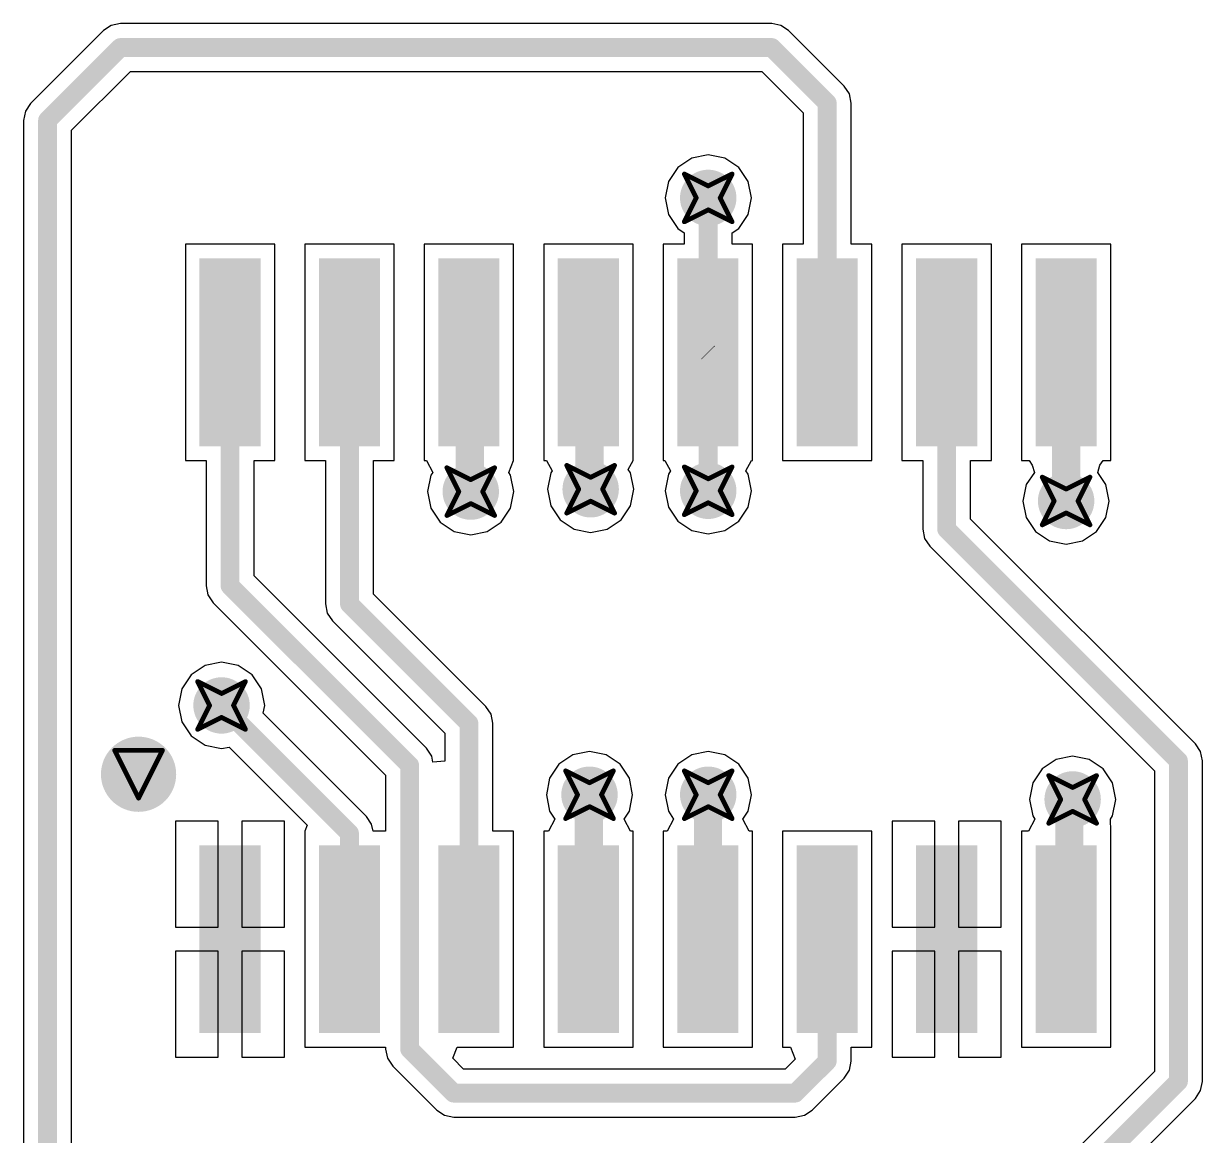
# Model space of a CAD drawing. Header units: millimetres. Extents: x 0 to 15120, y 0 to 9661.
# Drawn here: x 150.92 to 175.99, y 276.13 to 299.79 of the extents above; entities that cross this region are included whole.
import ezdxf

# ---------------------------------------------------------------- set-up
doc = ezdxf.new("R2010")
doc.units = ezdxf.units.MM
doc.layers.add('DrillDrawing', color=1, linetype='Continuous')
doc.layers.add('TopLayer', color=1, linetype='Continuous')

msp = doc.modelspace()

# ---------------------------------------------------------------- linework, layer by layer
at = {"layer": 'DrillDrawing', "const_width": 0.1016}
for points in [[(164.9758871169925, 296.5874913507794), (165.4838871169941, 296.3334913507786)], [(164.9758871169925, 296.5874913507794), (165.2298871169933, 296.0794913507777)], [(165.4838871169941, 296.3334913507786), (165.9918871169921, 296.5874913507794)], [(165.7378871169949, 296.0794913507777), (165.9918871169921, 296.5874913507794)], [(164.9758871169925, 295.5714913507761), (165.2298871169933, 296.0794913507777)], [(165.7378871169949, 296.0794913507777), (165.9918871169921, 295.5714913507761)], [(164.9758871169925, 295.5714913507761), (165.4838871169941, 295.8254913507769)], [(165.4838871169941, 295.8254913507769), (165.9918871169921, 295.5714913507761)], [(159.9258895969924, 290.3374911507779), (160.433889596994, 290.083491150777)], [(159.9258895969924, 290.3374911507779), (160.1798895969932, 289.8294911507762)], [(160.433889596994, 290.083491150777), (160.941889596992, 290.3374911507779)], [(160.6878895969949, 289.8294911507762), (160.941889596992, 290.3374911507779)], [(162.4758870369933, 290.3874935907768), (162.9838870369949, 290.1334935907796)], [(162.4758870369933, 290.3874935907768), (162.7298870369941, 289.8794935907788)], [(162.9838870369949, 290.1334935907796), (163.4918870369929, 290.3874935907768)], [(163.2378870369921, 289.8794935907788), (163.4918870369929, 290.3874935907768)], [(164.9758871169925, 290.3551238307771), (165.4838871169941, 290.1011238307763)], [(164.9758871169925, 290.3551238307771), (165.2298871169933, 289.8471238307791)], [(165.4838871169941, 290.1011238307763), (165.9918871169921, 290.3551238307771)], [(165.7378871169949, 289.8471238307791), (165.9918871169921, 290.3551238307771)], [(172.586712636994, 290.1374915507765), (173.094712636992, 289.8834915507794)], [(172.586712636994, 290.1374915507765), (172.8407126369948, 289.6294915507785)], [(173.094712636992, 289.8834915507794), (173.6027126369936, 290.1374915507765)], [(173.3487126369928, 289.6294915507785), (173.6027126369936, 290.1374915507765)], [(159.9258895969924, 289.3214911507782), (160.1798895969932, 289.8294911507762)], [(160.6878895969949, 289.8294911507762), (160.941889596992, 289.3214911507782)], [(162.4758870369933, 289.3714935907772), (162.7298870369941, 289.8794935907788)], [(163.2378870369921, 289.8794935907788), (163.4918870369929, 289.3714935907772)], [(164.9758871169925, 289.3391238307775), (165.2298871169933, 289.8471238307791)], [(165.7378871169949, 289.8471238307791), (165.9918871169921, 289.3391238307775)], [(159.9258895969924, 289.3214911507782), (160.433889596994, 289.575491150779)], [(160.433889596994, 289.575491150779), (160.941889596992, 289.3214911507782)], [(162.4758870369933, 289.3714935907772), (162.9838870369949, 289.625493590778)], [(162.9838870369949, 289.625493590778), (163.4918870369929, 289.3714935907772)], [(164.9758871169925, 289.3391238307775), (165.4838871169941, 289.5931238307783)], [(165.4838871169941, 289.5931238307783), (165.9918871169921, 289.3391238307775)], [(172.586712636994, 289.1214915507769), (172.8407126369948, 289.6294915507785)], [(173.3487126369928, 289.6294915507785), (173.6027126369936, 289.1214915507769)], [(172.586712636994, 289.1214915507769), (173.094712636992, 289.3754915507777)], [(173.094712636992, 289.3754915507777), (173.6027126369936, 289.1214915507769)], [(154.6258900369921, 285.7874926307775), (155.1338900369938, 285.5334926307767)], [(154.6258900369921, 285.7874926307775), (154.8798900369929, 285.2794926307795)], [(155.1338900369938, 285.5334926307767), (155.6418900369954, 285.7874926307775)], [(155.3878900369946, 285.2794926307795), (155.6418900369954, 285.7874926307775)], [(154.6258900369921, 284.7714926307779), (154.8798900369929, 285.2794926307795)], [(155.3878900369946, 285.2794926307795), (155.6418900369954, 284.7714926307779)], [(154.6258900369921, 284.7714926307779), (155.1338900369938, 285.0254926307787)], [(155.1338900369938, 285.0254926307787), (155.6418900369954, 284.7714926307779)], [(152.8614942769946, 284.3230962707783), (153.8774942769942, 284.3230962707783)], [(152.8614942769946, 284.3230962707783), (153.3694942769926, 283.3070962707786)], [(153.3694942769926, 283.3070962707786), (153.8774942769942, 284.3230962707783)], [(162.4512998369919, 283.8874913507786), (162.9592998369935, 283.6334913507778)], [(162.4512998369919, 283.8874913507786), (162.7052998369927, 283.379491350777)], [(162.9592998369935, 283.6334913507778), (163.4672998369952, 283.8874913507786)], [(163.2132998369943, 283.379491350777), (163.4672998369952, 283.8874913507786)], [(164.9758871169925, 283.8874913507786), (165.4838871169941, 283.6334913507778)], [(164.9758871169925, 283.8874913507786), (165.2298871169933, 283.379491350777)], [(165.4838871169941, 283.6334913507778), (165.9918871169921, 283.8874913507786)], [(165.7378871169949, 283.379491350777), (165.9918871169921, 283.8874913507786)], [(172.7258893969938, 283.787491550778), (173.2338893969918, 283.5334915507772)], [(172.7258893969938, 283.787491550778), (172.9798893969946, 283.2794915507764)], [(173.2338893969918, 283.5334915507772), (173.7418893969934, 283.787491550778)], [(173.4878893969926, 283.2794915507764), (173.7418893969934, 283.787491550778)], [(162.4512998369919, 282.871491350779), (162.7052998369927, 283.379491350777)], [(163.2132998369943, 283.379491350777), (163.4672998369952, 282.871491350779)], [(164.9758871169925, 282.871491350779), (165.2298871169933, 283.379491350777)], [(165.7378871169949, 283.379491350777), (165.9918871169921, 282.871491350779)], [(172.7258893969938, 282.7714915507784), (172.9798893969946, 283.2794915507764)], [(173.4878893969926, 283.2794915507764), (173.7418893969934, 282.7714915507784)], [(162.4512998369919, 282.871491350779), (162.9592998369935, 283.1254913507762)], [(162.9592998369935, 283.1254913507762), (163.4672998369952, 282.871491350779)], [(164.9758871169925, 282.871491350779), (165.4838871169941, 283.1254913507762)], [(165.4838871169941, 283.1254913507762), (165.9918871169921, 282.871491350779)], [(172.7258893969938, 282.7714915507784), (173.2338893969918, 283.0254915507792)], [(173.2338893969918, 283.0254915507792), (173.7418893969934, 282.7714915507784)]]:
    msp.add_lwpolyline(points, dxfattribs=at)
at = {"layer": 'DrillDrawing', "const_width": 0.0508}
for points in [[(164.9504871169938, 296.5874913507794, 1), (165.0012871169947, 296.5874913507794, 1)], [(164.9504871169938, 296.5874913507794, 1), (165.0012871169947, 296.5874913507794, 1)], [(165.9664871169934, 296.5874913507794, 1), (166.0172871169943, 296.5874913507794, 1)], [(165.9664871169934, 296.5874913507794, 1), (166.0172871169943, 296.5874913507794, 1)], [(165.4584871169918, 296.3334913507786, 1), (165.5092871169927, 296.3334913507786, 1)], [(165.4584871169918, 296.3334913507786, 1), (165.5092871169927, 296.3334913507786, 1)], [(165.2044871169946, 296.0794913507777, 1), (165.2552871169919, 296.0794913507777, 1)], [(165.2044871169946, 296.0794913507777, 1), (165.2552871169919, 296.0794913507777, 1)], [(165.7124871169926, 296.0794913507777, 1), (165.7632871169935, 296.0794913507777, 1)], [(165.7124871169926, 296.0794913507777, 1), (165.7632871169935, 296.0794913507777, 1)], [(165.4584871169918, 295.8254913507769, 1), (165.5092871169927, 295.8254913507769, 1)], [(165.4584871169918, 295.8254913507769, 1), (165.5092871169927, 295.8254913507769, 1)], [(164.9504871169938, 295.5714913507761, 1), (165.0012871169947, 295.5714913507761, 1)], [(164.9504871169938, 295.5714913507761, 1), (165.0012871169947, 295.5714913507761, 1)], [(165.9664871169934, 295.5714913507761, 1), (166.0172871169943, 295.5714913507761, 1)], [(165.9664871169934, 295.5714913507761, 1), (166.0172871169943, 295.5714913507761, 1)], [(159.9004895969938, 290.3374911507779, 1), (159.9512895969947, 290.3374911507779, 1)], [(159.9004895969938, 290.3374911507779, 1), (159.9512895969947, 290.3374911507779, 1)], [(160.9164895969934, 290.3374911507779, 1), (160.9672895969943, 290.3374911507779, 1)], [(160.9164895969934, 290.3374911507779, 1), (160.9672895969943, 290.3374911507779, 1)], [(162.4504870369947, 290.3874935907768, 1), (162.5012870369919, 290.3874935907768, 1)], [(162.4504870369947, 290.3874935907768, 1), (162.5012870369919, 290.3874935907768, 1)], [(163.4664870369943, 290.3874935907768, 1), (163.5172870369952, 290.3874935907768, 1)], [(163.4664870369943, 290.3874935907768, 1), (163.5172870369952, 290.3874935907768, 1)], [(164.9504871169938, 290.3551238307771, 1), (165.0012871169947, 290.3551238307771, 1)], [(164.9504871169938, 290.3551238307771, 1), (165.0012871169947, 290.3551238307771, 1)], [(165.9664871169934, 290.3551238307771, 1), (166.0172871169943, 290.3551238307771, 1)], [(165.9664871169934, 290.3551238307771, 1), (166.0172871169943, 290.3551238307771, 1)], [(160.4084895969918, 290.083491150777, 1), (160.4592895969927, 290.083491150777, 1)], [(160.4084895969918, 290.083491150777, 1), (160.4592895969927, 290.083491150777, 1)], [(162.9584870369927, 290.1334935907796, 1), (163.0092870369936, 290.1334935907796, 1)], [(162.9584870369927, 290.1334935907796, 1), (163.0092870369936, 290.1334935907796, 1)], [(165.4584871169918, 290.1011238307763, 1), (165.5092871169927, 290.1011238307763, 1)], [(165.4584871169918, 290.1011238307763, 1), (165.5092871169927, 290.1011238307763, 1)], [(172.5613126369917, 290.1374915507765, 1), (172.6121126369926, 290.1374915507765, 1)], [(172.5613126369917, 290.1374915507765, 1), (172.6121126369926, 290.1374915507765, 1)], [(173.577312636995, 290.1374915507765, 1), (173.6281126369922, 290.1374915507765, 1)], [(173.577312636995, 290.1374915507765, 1), (173.6281126369922, 290.1374915507765, 1)], [(160.1544895969946, 289.8294911507762, 1), (160.2052895969919, 289.8294911507762, 1)], [(160.1544895969946, 289.8294911507762, 1), (160.2052895969919, 289.8294911507762, 1)], [(160.6624895969926, 289.8294911507762, 1), (160.7132895969935, 289.8294911507762, 1)], [(160.6624895969926, 289.8294911507762, 1), (160.7132895969935, 289.8294911507762, 1)], [(162.7044870369918, 289.8794935907788, 1), (162.7552870369927, 289.8794935907788, 1)], [(162.7044870369918, 289.8794935907788, 1), (162.7552870369927, 289.8794935907788, 1)], [(163.2124870369935, 289.8794935907788, 1), (163.2632870369944, 289.8794935907788, 1)], [(163.2124870369935, 289.8794935907788, 1), (163.2632870369944, 289.8794935907788, 1)], [(165.2044871169946, 289.8471238307791, 1), (165.2552871169919, 289.8471238307791, 1)], [(165.2044871169946, 289.8471238307791, 1), (165.2552871169919, 289.8471238307791, 1)], [(165.7124871169926, 289.8471238307791, 1), (165.7632871169935, 289.8471238307791, 1)], [(165.7124871169926, 289.8471238307791, 1), (165.7632871169935, 289.8471238307791, 1)], [(173.0693126369933, 289.8834915507794, 1), (173.1201126369942, 289.8834915507794, 1)], [(173.0693126369933, 289.8834915507794, 1), (173.1201126369942, 289.8834915507794, 1)], [(160.4084895969918, 289.575491150779, 1), (160.4592895969927, 289.575491150779, 1)], [(160.4084895969918, 289.575491150779, 1), (160.4592895969927, 289.575491150779, 1)], [(162.9584870369927, 289.625493590778, 1), (163.0092870369936, 289.625493590778, 1)], [(162.9584870369927, 289.625493590778, 1), (163.0092870369936, 289.625493590778, 1)], [(165.4584871169918, 289.5931238307783, 1), (165.5092871169927, 289.5931238307783, 1)], [(165.4584871169918, 289.5931238307783, 1), (165.5092871169927, 289.5931238307783, 1)], [(172.8153126369925, 289.6294915507785, 1), (172.8661126369934, 289.6294915507785, 1)], [(172.8153126369925, 289.6294915507785, 1), (172.8661126369934, 289.6294915507785, 1)], [(173.3233126369942, 289.6294915507785, 1), (173.3741126369951, 289.6294915507785, 1)], [(173.3233126369942, 289.6294915507785, 1), (173.3741126369951, 289.6294915507785, 1)], [(159.9004895969938, 289.3214911507782, 1), (159.9512895969947, 289.3214911507782, 1)], [(159.9004895969938, 289.3214911507782, 1), (159.9512895969947, 289.3214911507782, 1)], [(160.9164895969934, 289.3214911507782, 1), (160.9672895969943, 289.3214911507782, 1)], [(160.9164895969934, 289.3214911507782, 1), (160.9672895969943, 289.3214911507782, 1)], [(162.4504870369947, 289.3714935907772, 1), (162.5012870369919, 289.3714935907772, 1)], [(162.4504870369947, 289.3714935907772, 1), (162.5012870369919, 289.3714935907772, 1)], [(163.4664870369943, 289.3714935907772, 1), (163.5172870369952, 289.3714935907772, 1)], [(163.4664870369943, 289.3714935907772, 1), (163.5172870369952, 289.3714935907772, 1)], [(164.9504871169938, 289.3391238307775, 1), (165.0012871169947, 289.3391238307775, 1)], [(164.9504871169938, 289.3391238307775, 1), (165.0012871169947, 289.3391238307775, 1)], [(165.9664871169934, 289.3391238307775, 1), (166.0172871169943, 289.3391238307775, 1)], [(165.9664871169934, 289.3391238307775, 1), (166.0172871169943, 289.3391238307775, 1)], [(173.0693126369933, 289.3754915507777, 1), (173.1201126369942, 289.3754915507777, 1)], [(173.0693126369933, 289.3754915507777, 1), (173.1201126369942, 289.3754915507777, 1)], [(172.5613126369917, 289.1214915507769, 1), (172.6121126369926, 289.1214915507769, 1)], [(172.5613126369917, 289.1214915507769, 1), (172.6121126369926, 289.1214915507769, 1)], [(173.577312636995, 289.1214915507769, 1), (173.6281126369922, 289.1214915507769, 1)], [(173.577312636995, 289.1214915507769, 1), (173.6281126369922, 289.1214915507769, 1)], [(154.6004900369935, 285.7874926307775, 1), (154.6512900369944, 285.7874926307775, 1)], [(154.6004900369935, 285.7874926307775, 1), (154.6512900369944, 285.7874926307775, 1)], [(155.6164900369931, 285.7874926307775, 1), (155.667290036994, 285.7874926307775, 1)], [(155.6164900369931, 285.7874926307775, 1), (155.667290036994, 285.7874926307775, 1)], [(155.1084900369951, 285.5334926307767, 1), (155.1592900369924, 285.5334926307767, 1)], [(155.1084900369951, 285.5334926307767, 1), (155.1592900369924, 285.5334926307767, 1)], [(154.8544900369943, 285.2794926307795, 1), (154.9052900369952, 285.2794926307795, 1)], [(154.8544900369943, 285.2794926307795, 1), (154.9052900369952, 285.2794926307795, 1)], [(155.3624900369923, 285.2794926307795, 1), (155.4132900369932, 285.2794926307795, 1)], [(155.3624900369923, 285.2794926307795, 1), (155.4132900369932, 285.2794926307795, 1)], [(155.1084900369951, 285.0254926307787, 1), (155.1592900369924, 285.0254926307787, 1)], [(155.1084900369951, 285.0254926307787, 1), (155.1592900369924, 285.0254926307787, 1)], [(154.6004900369935, 284.7714926307779, 1), (154.6512900369944, 284.7714926307779, 1)], [(154.6004900369935, 284.7714926307779, 1), (154.6512900369944, 284.7714926307779, 1)], [(155.6164900369931, 284.7714926307779, 1), (155.667290036994, 284.7714926307779, 1)], [(155.6164900369931, 284.7714926307779, 1), (155.667290036994, 284.7714926307779, 1)], [(152.8360942769923, 284.3230962707783, 1), (152.8868942769932, 284.3230962707783, 1)], [(152.8360942769923, 284.3230962707783, 1), (152.8868942769932, 284.3230962707783, 1)], [(153.8520942769919, 284.3230962707783, 1), (153.9028942769928, 284.3230962707783, 1)], [(153.8520942769919, 284.3230962707783, 1), (153.9028942769928, 284.3230962707783, 1)], [(162.4258998369933, 283.8874913507786, 1), (162.4766998369942, 283.8874913507786, 1)], [(162.4258998369933, 283.8874913507786, 1), (162.4766998369942, 283.8874913507786, 1)], [(163.4418998369929, 283.8874913507786, 1), (163.4926998369938, 283.8874913507786, 1)], [(163.4418998369929, 283.8874913507786, 1), (163.4926998369938, 283.8874913507786, 1)], [(164.9504871169938, 283.8874913507786, 1), (165.0012871169947, 283.8874913507786, 1)], [(164.9504871169938, 283.8874913507786, 1), (165.0012871169947, 283.8874913507786, 1)], [(165.9664871169934, 283.8874913507786, 1), (166.0172871169943, 283.8874913507786, 1)], [(165.9664871169934, 283.8874913507786, 1), (166.0172871169943, 283.8874913507786, 1)], [(172.7004893969952, 283.787491550778, 1), (172.7512893969924, 283.787491550778, 1)], [(172.7004893969952, 283.787491550778, 1), (172.7512893969924, 283.787491550778, 1)], [(173.7164893969948, 283.787491550778, 1), (173.7672893969921, 283.787491550778, 1)], [(173.7164893969948, 283.787491550778, 1), (173.7672893969921, 283.787491550778, 1)], [(162.9338998369949, 283.6334913507778, 1), (162.9846998369921, 283.6334913507778, 1)], [(162.9338998369949, 283.6334913507778, 1), (162.9846998369921, 283.6334913507778, 1)], [(165.4584871169918, 283.6334913507778, 1), (165.5092871169927, 283.6334913507778, 1)], [(165.4584871169918, 283.6334913507778, 1), (165.5092871169927, 283.6334913507778, 1)], [(173.2084893969932, 283.5334915507772, 1), (173.2592893969941, 283.5334915507772, 1)], [(173.2084893969932, 283.5334915507772, 1), (173.2592893969941, 283.5334915507772, 1)], [(153.3440942769939, 283.3070962707786, 1), (153.3948942769948, 283.3070962707786, 1)], [(153.3440942769939, 283.3070962707786, 1), (153.3948942769948, 283.3070962707786, 1)], [(162.6798998369941, 283.379491350777, 1), (162.730699836995, 283.379491350777, 1)], [(162.6798998369941, 283.379491350777, 1), (162.730699836995, 283.379491350777, 1)], [(163.1878998369921, 283.379491350777, 1), (163.238699836993, 283.379491350777, 1)], [(163.1878998369921, 283.379491350777, 1), (163.238699836993, 283.379491350777, 1)], [(165.2044871169946, 283.379491350777, 1), (165.2552871169919, 283.379491350777, 1)], [(165.2044871169946, 283.379491350777, 1), (165.2552871169919, 283.379491350777, 1)], [(165.7124871169926, 283.379491350777, 1), (165.7632871169935, 283.379491350777, 1)], [(165.7124871169926, 283.379491350777, 1), (165.7632871169935, 283.379491350777, 1)], [(172.9544893969924, 283.2794915507764, 1), (173.0052893969932, 283.2794915507764, 1)], [(172.9544893969924, 283.2794915507764, 1), (173.0052893969932, 283.2794915507764, 1)], [(173.462489396994, 283.2794915507764, 1), (173.5132893969949, 283.2794915507764, 1)], [(173.462489396994, 283.2794915507764, 1), (173.5132893969949, 283.2794915507764, 1)], [(162.9338998369949, 283.1254913507762, 1), (162.9846998369921, 283.1254913507762, 1)], [(162.9338998369949, 283.1254913507762, 1), (162.9846998369921, 283.1254913507762, 1)], [(165.4584871169918, 283.1254913507762, 1), (165.5092871169927, 283.1254913507762, 1)], [(165.4584871169918, 283.1254913507762, 1), (165.5092871169927, 283.1254913507762, 1)], [(173.2084893969932, 283.0254915507792, 1), (173.2592893969941, 283.0254915507792, 1)], [(173.2084893969932, 283.0254915507792, 1), (173.2592893969941, 283.0254915507792, 1)], [(162.4258998369933, 282.871491350779, 1), (162.4766998369942, 282.871491350779, 1)], [(162.4258998369933, 282.871491350779, 1), (162.4766998369942, 282.871491350779, 1)], [(163.4418998369929, 282.871491350779, 1), (163.4926998369938, 282.871491350779, 1)], [(163.4418998369929, 282.871491350779, 1), (163.4926998369938, 282.871491350779, 1)], [(164.9504871169938, 282.871491350779, 1), (165.0012871169947, 282.871491350779, 1)], [(164.9504871169938, 282.871491350779, 1), (165.0012871169947, 282.871491350779, 1)], [(165.9664871169934, 282.871491350779, 1), (166.0172871169943, 282.871491350779, 1)], [(165.9664871169934, 282.871491350779, 1), (166.0172871169943, 282.871491350779, 1)], [(172.7004893969952, 282.7714915507784, 1), (172.7512893969924, 282.7714915507784, 1)], [(172.7004893969952, 282.7714915507784, 1), (172.7512893969924, 282.7714915507784, 1)], [(173.7164893969948, 282.7714915507784, 1), (173.7672893969921, 282.7714915507784, 1)], [(173.7164893969948, 282.7714915507784, 1), (173.7672893969921, 282.7714915507784, 1)]]:
    msp.add_lwpolyline(points, format="xyb", close=True, dxfattribs=at)
at = {"layer": 'TopLayer'}
for p, q in [((152.6234099169942, 299.6399719107792), (151.0734104769926, 298.0899673907768)), ((152.7888045569944, 299.7504822307781), (152.6234099169942, 299.6399719107792)), ((152.9838917969919, 299.7892883507773), (152.7888045569944, 299.7504822307781)), ((166.8338869569943, 299.7892883507773), (152.9838917969919, 299.7892883507773)), ((167.0289792769927, 299.7504822307781), (166.8338869569943, 299.7892883507773)), ((167.1943637569948, 299.6399719107792), (167.0289792769927, 299.7504822307781)), ((168.3751894369943, 298.4591462307797), (167.1943637569948, 299.6399719107792)), ((151.9436805169953, 297.5183302307776), (153.1950572369951, 298.7697018707765)), ((153.1950572369951, 298.7697018707765), (166.6227265969919, 298.7697018707765)), ((166.6227265969919, 298.7697018707765), (167.5049193969953, 297.8875090707768)), ((168.4856997569932, 298.2937617507775), (168.3751894369943, 298.4591462307797)), ((151.0734104769926, 298.0899673907768), (150.9629001569938, 297.9245829107783)), ((168.5245058769924, 298.0986694307792), (168.4856997569932, 298.2937617507775)), ((168.5245058769924, 295.0930975907793), (168.5245058769924, 298.0986694307792)), ((150.9629001569938, 297.9245829107783), (150.9240940369946, 297.7294905907763)), ((167.5049193969953, 297.8875090707768), (167.5049193969953, 295.0930975907793)), ((150.9240940369946, 297.7294905907763), (150.9240940369946, 275.2234599107794)), ((151.9436805169953, 275.4346202707782), (151.9436805169953, 297.5183302307776)), ((165.1327270369929, 296.9272722307794), (164.8350237969953, 296.7283546707765)), ((165.4838871169941, 296.9971222307793), (165.1327270369929, 296.9272722307794)), ((165.8350471969952, 296.9272722307794), (165.4838871169941, 296.9971222307793)), ((166.1327504369929, 296.7283546707765), (165.8350471969952, 296.9272722307794)), ((164.8350237969953, 296.7283546707765), (164.6361062369924, 296.4306514307789)), ((166.3316679969921, 296.4306514307789), (166.1327504369929, 296.7283546707765)), ((164.6361062369924, 296.4306514307789), (164.5662562369926, 296.0794913507777)), ((166.401517996992, 296.0794913507777), (166.3316679969921, 296.4306514307789)), ((164.5662562369926, 296.0794913507777), (164.6361062369924, 295.7283312707766)), ((166.3316679969921, 295.7283312707766), (166.401517996992, 296.0794913507777)), ((164.6361062369924, 295.7283312707766), (164.8350237969953, 295.430628030779)), ((166.1327504369929, 295.430628030779), (166.3316679969921, 295.7283312707766)), ((164.8350237969953, 295.430628030779), (164.9740938769919, 295.337704670779)), ((164.9740938769919, 295.337704670779), (164.9740938769919, 295.0930975907793)), ((165.9936803569926, 295.337704670779), (166.1327504369929, 295.430628030779)), ((165.9936803569926, 295.0930975907793), (165.9936803569926, 295.337704670779)), ((156.2647132769944, 295.0930975907793), (154.3647119969919, 295.0930975907793)), ((154.3647119969919, 295.0930975907793), (154.3647119969919, 290.4930966307763)), ((156.2647132769944, 290.4930966307763), (156.2647132769944, 295.0930975907793)), ((158.8047132769952, 295.0930975907793), (156.9047119969928, 295.0930975907793)), ((156.9047119969928, 295.0930975907793), (156.9047119969928, 290.4930966307763)), ((158.8047132769952, 290.4930966307763), (158.8047132769952, 295.0930975907793)), ((161.3447132769925, 295.0930975907793), (159.4447119969936, 295.0930975907793)), ((159.4447119969936, 295.0930975907793), (159.4447119969936, 290.4930966307763)), ((161.3447132769925, 290.4931017107772), (161.3447132769925, 295.0930975907793)), ((163.8847132769934, 295.0930975907793), (161.9847119969945, 295.0930975907793)), ((161.9847119969945, 295.0930975907793), (161.9847119969945, 290.4930966307763)), ((163.8847132769934, 290.4931017107772), (163.8847132769934, 295.0930975907793)), ((164.9740938769919, 295.0930975907793), (164.5247119969918, 295.0930975907793)), ((164.5247119969918, 295.0930975907793), (164.5247119969918, 290.4930966307763)), ((166.4247132769942, 295.0930975907793), (165.9936803569926, 295.0930975907793)), ((166.4247132769942, 290.4930966307763), (166.4247132769942, 295.0930975907793)), ((167.5049193969953, 295.0930975907793), (167.0647119969926, 295.0930975907793)), ((167.0647119969926, 295.0930975907793), (167.0647119969926, 290.4930966307763)), ((168.9647132769951, 295.0930975907793), (168.5245058769924, 295.0930975907793)), ((168.9647132769951, 290.4930966307763), (168.9647132769951, 295.0930975907793)), ((171.5047132769923, 295.0930975907793), (169.6047119969935, 295.0930975907793)), ((169.6047119969935, 295.0930975907793), (169.6047119969935, 290.4930966307763)), ((171.5047132769923, 290.4930966307763), (171.5047132769923, 295.0930975907793)), ((174.0447132769932, 295.0930975907793), (172.1447119969944, 295.0930975907793)), ((172.1447119969944, 295.0930975907793), (172.1447119969944, 290.4930966307763)), ((174.0447132769932, 290.4930966307763), (174.0447132769932, 295.0930975907793)), ((154.3647119969919, 290.4930966307763), (154.8049193969946, 290.4930966307763)), ((154.8049193969946, 290.4930966307763), (154.8049193969946, 287.8256699107767)), ((155.8245058769953, 288.0368302707791), (155.8245058769953, 290.4930966307763)), ((155.8245058769953, 290.4930966307763), (156.2647132769944, 290.4930966307763)), ((156.9047119969928, 290.4930966307763), (157.3449193969918, 290.4930966307763)), ((157.3449193969918, 290.4930966307763), (157.3449193969918, 287.438878710778)), ((158.3645058769926, 287.6500390707768), (158.3645058769926, 290.4930966307763)), ((158.3645058769926, 290.4930966307763), (158.8047132769952, 290.4930966307763)), ((159.4447119969936, 290.4930966307763), (159.489390596993, 290.4930966307763)), ((159.489390596993, 290.4930966307763), (159.6251586769922, 290.2390966307792)), ((161.2426205169922, 290.2390966307792), (161.3447183569933, 290.4931017107772)), ((161.3447183569933, 290.4931017107772), (161.3447132769925, 290.4931017107772)), ((161.9847119969945, 290.4930966307763), (162.0420499569937, 290.4930966307763)), ((162.0420499569937, 290.4930966307763), (162.1617855569948, 290.2690838707783)), ((163.7832047169923, 290.3031859107793), (163.8847183569942, 290.4931017107772)), ((163.8847183569942, 290.4931017107772), (163.8847132769934, 290.4931017107772)), ((164.5247119969918, 290.4930966307763), (164.5636806769926, 290.4930966307763)), ((164.5636806769926, 290.4930966307763), (164.6834162769937, 290.2690838707783)), ((166.2843579569944, 290.2690838707783), (166.4040935569919, 290.4930966307763)), ((166.4040935569919, 290.4930966307763), (166.4247132769942, 290.4930966307763)), ((167.0647119969926, 290.4930966307763), (168.9647132769951, 290.4930966307763)), ((169.6047119969935, 290.4930966307763), (170.0449193969926, 290.4930966307763)), ((170.0449193969926, 290.4930966307763), (170.0449193969926, 289.0302191907792)), ((171.0645058769933, 289.241379550778), (171.0645058769933, 290.4930966307763)), ((171.0645058769933, 290.4930966307763), (171.5047132769923, 290.4930966307763)), ((172.1447119969944, 290.4930966307763), (172.3100405969944, 290.4930966307763)), ((172.3100405969944, 290.4930966307763), (172.3751509569938, 290.3901402707777)), ((172.3751509569938, 290.3901402707777), (172.419616196994, 290.2390966307792)), ((173.7698090769936, 290.2390966307792), (173.8142743169938, 290.3901402707777)), ((173.8142743169938, 290.3901402707777), (173.8793846769931, 290.4930966307763)), ((173.8793846769931, 290.4930966307763), (174.0447132769932, 290.4930966307763)), ((159.5861087169924, 290.1806512307774), (159.5162587169925, 289.8294911507762)), ((159.6251586769922, 290.2390966307792), (159.5861087169924, 290.1806512307774)), ((161.2816704769921, 290.1806512307774), (161.2426205169922, 290.2390966307792)), ((161.3515204769919, 289.8294911507762), (161.2816704769921, 290.1806512307774)), ((162.1361061569933, 290.2306536707763), (162.0662561569934, 289.8794935907788)), ((162.1617855569948, 290.2690838707783), (162.1361061569933, 290.2306536707763)), ((163.831667916993, 290.2306536707763), (163.7832047169923, 290.3031859107793)), ((163.9015179169928, 289.8794935907788), (163.831667916993, 290.2306536707763)), ((164.6361062369924, 290.1982839107766), (164.5662562369926, 289.8471238307791)), ((164.6834162769937, 290.2690838707783), (164.6361062369924, 290.1982839107766)), ((166.3316679969921, 290.1982839107766), (166.2843579569944, 290.2690838707783)), ((166.401517996992, 289.8471238307791), (166.3316679969921, 290.1982839107766)), ((172.419616196994, 290.2390966307792), (172.2469317569939, 289.980651630776)), ((173.9424935169936, 289.980651630776), (173.7698090769936, 290.2390966307792)), ((159.5162587169925, 289.8294911507762), (159.5861087169924, 289.4783310707787)), ((161.2816704769921, 289.4783310707787), (161.3515204769919, 289.8294911507762)), ((162.0662561569934, 289.8794935907788), (162.1361061569933, 289.5283335107777)), ((163.831667916993, 289.5283335107777), (163.9015179169928, 289.8794935907788)), ((164.5662562369926, 289.8471238307791), (164.6361062369924, 289.4959637507779)), ((166.3316679969921, 289.4959637507779), (166.401517996992, 289.8471238307791)), ((172.2469317569939, 289.980651630776), (172.1770817569941, 289.6294915507785)), ((174.0123435169935, 289.6294915507785), (173.9424935169936, 289.980651630776)), ((172.1770817569941, 289.6294915507785), (172.2469317569939, 289.2783314707774)), ((173.9424935169936, 289.2783314707774), (174.0123435169935, 289.6294915507785)), ((159.5861087169924, 289.4783310707787), (159.7850262769953, 289.1806278307774)), ((161.0827529169928, 289.1806278307774), (161.2816704769921, 289.4783310707787)), ((162.1361061569933, 289.5283335107777), (162.3350237169925, 289.2306302707764)), ((163.6327503569937, 289.2306302707764), (163.831667916993, 289.5283335107777)), ((164.6361062369924, 289.4959637507779), (164.8350237969953, 289.1982605107767)), ((166.1327504369929, 289.1982605107767), (166.3316679969921, 289.4959637507779)), ((159.7850262769953, 289.1806278307774), (160.0827295169929, 288.9817102707782)), ((160.7850496769952, 288.9817102707782), (161.0827529169928, 289.1806278307774)), ((162.3350237169925, 289.2306302707764), (162.6327269569938, 289.0317127107771)), ((163.3350471169924, 289.0317127107771), (163.6327503569937, 289.2306302707764)), ((164.8350237969953, 289.1982605107767), (165.1327270369929, 288.9993429507774)), ((165.8350471969952, 288.9993429507774), (166.1327504369929, 289.1982605107767)), ((175.844369316992, 284.4615211907765), (171.0645058769933, 289.241379550778)), ((172.2469317569939, 289.2783314707774), (172.4458493169932, 288.9806282307761)), ((173.7435759569944, 288.9806282307761), (173.9424935169936, 289.2783314707774)), ((160.0827295169929, 288.9817102707782), (160.433889596994, 288.9118602707783)), ((160.433889596994, 288.9118602707783), (160.7850496769952, 288.9817102707782)), ((162.6327269569938, 289.0317127107771), (162.9838870369949, 288.9618627107773)), ((162.9838870369949, 288.9618627107773), (163.3350471169924, 289.0317127107771)), ((165.1327270369929, 288.9993429507774), (165.4838871169941, 288.9294929507776)), ((165.4838871169941, 288.9294929507776), (165.8350471969952, 288.9993429507774)), ((170.0449193969926, 289.0302191907792), (170.0837255169954, 288.8351268707772)), ((170.0837255169954, 288.8351268707772), (170.1942358369943, 288.6697423907788)), ((172.4458493169932, 288.9806282307761), (172.7435525569945, 288.7817106707769)), ((173.4458727169931, 288.7817106707769), (173.7435759569944, 288.9806282307761)), ((170.1942358369943, 288.6697423907788), (174.9740941969922, 283.8898789507764)), ((172.7435525569945, 288.7817106707769), (173.094712636992, 288.711860670777)), ((173.094712636992, 288.711860670777), (173.4458727169931, 288.7817106707769)), ((154.8049193969946, 287.8256699107767), (154.8437255169938, 287.6305775907783)), ((159.4943639169924, 284.3669722307784), (155.8245058769953, 288.0368302707791)), ((154.8437255169938, 287.6305775907783), (154.9542358369927, 287.4651931107762)), ((160.7551894369954, 285.2593555107776), (158.3645058769926, 287.6500390707768)), ((154.9542358369927, 287.4651931107762), (158.6240938769934, 283.7953350707792)), ((157.3449193969918, 287.438878710778), (157.3837255169947, 287.243786390776)), ((157.3837255169947, 287.243786390776), (157.4942358369935, 287.0784019107775)), ((157.4942358369935, 287.0784019107775), (159.8849193969927, 284.6877183507784)), ((154.7827299569926, 286.1272735107775), (154.485026716995, 285.9283559507783)), ((155.1338900369938, 286.1971235107774), (154.7827299569926, 286.1272735107775)), ((155.4850501169949, 286.1272735107775), (155.1338900369938, 286.1971235107774)), ((155.7827533569925, 285.9283559507783), (155.4850501169949, 286.1272735107775)), ((154.485026716995, 285.9283559507783), (154.2861091569921, 285.630652710777)), ((155.9816709169918, 285.630652710777), (155.7827533569925, 285.9283559507783)), ((154.2861091569921, 285.630652710777), (154.2162591569922, 285.2794926307795)), ((156.0515209169953, 285.2794926307795), (155.9816709169918, 285.630652710777)), ((154.2162591569922, 285.2794926307795), (154.2861091569921, 284.9283325507784)), ((156.0188920769924, 285.1154441907781), (156.0515209169953, 285.2794926307795)), ((158.2151894369945, 282.9191468307761), (156.0188920769924, 285.1154441907781)), ((160.8656997569942, 285.0939710307791), (160.7551894369954, 285.2593555107776)), ((160.9045058769934, 284.8988787107771), (160.8656997569942, 285.0939710307791)), ((154.2861091569921, 284.9283325507784), (154.485026716995, 284.6306293107771)), ((160.9045058769934, 282.6059495907791), (160.9045058769934, 284.8988787107771)), ((154.485026716995, 284.6306293107771), (154.7827299569926, 284.4317117507778)), ((159.8849193969927, 284.6877183507784), (159.8849193969927, 284.0956697507788)), ((154.7827299569926, 284.4317117507778), (155.1338900369938, 284.361861750778)), ((155.1338900369938, 284.361861750778), (155.2979384769951, 284.3944905907772)), ((155.2979384769951, 284.3944905907772), (156.9579503969926, 282.7344786707761)), ((159.6048742369949, 284.2015877507763), (159.4943639169924, 284.3669722307784)), ((162.9592998369935, 284.2971222307785), (162.6081397569924, 284.2272722307787)), ((163.3104599169947, 284.2272722307787), (162.9592998369935, 284.2971222307785)), ((165.4838871169941, 284.2971222307785), (165.1327270369929, 284.2272722307787)), ((165.8350471969952, 284.2272722307787), (165.4838871169941, 284.2971222307785)), ((175.9548745569937, 284.2961316307772), (175.844369316992, 284.4615211907765)), ((175.9936806769929, 284.1010443907796), (175.9548745569937, 284.2961316307772)), ((159.6309193969919, 284.0706507507782), (159.6048742369949, 284.2015877507763)), ((159.8849193969927, 284.0956697507788), (159.6309193969919, 284.0706507507782)), ((162.6081397569924, 284.2272722307787), (162.3104365169947, 284.0283546707794)), ((163.6081631569923, 284.0283546707794), (163.3104599169947, 284.2272722307787)), ((165.1327270369929, 284.2272722307787), (164.8350237969953, 284.0283546707794)), ((166.1327504369929, 284.0283546707794), (165.8350471969952, 284.2272722307787)), ((172.8827293169943, 284.127272430778), (172.585026076993, 283.9283548707788)), ((173.2338893969918, 284.1971224307779), (172.8827293169943, 284.127272430778)), ((173.5850494769929, 284.127272430778), (173.2338893969918, 284.1971224307779)), ((173.8827527169942, 283.9283548707788), (173.5850494769929, 284.127272430778)), ((175.9936806769929, 277.2794933907787), (175.9936806769929, 284.1010443907796)), ((158.6240938769934, 283.7953350707792), (158.6240938769934, 282.6059495907791)), ((162.3104365169947, 284.0283546707794), (162.1115189569919, 283.7306514307782)), ((163.8070807169952, 283.7306514307782), (163.6081631569923, 284.0283546707794)), ((164.8350237969953, 284.0283546707794), (164.6361062369924, 283.7306514307782)), ((166.3316679969921, 283.7306514307782), (166.1327504369929, 284.0283546707794)), ((172.585026076993, 283.9283548707788), (172.3861085169938, 283.6306516307775)), ((174.0816702769935, 283.6306516307775), (173.8827527169942, 283.9283548707788)), ((174.9740941969922, 283.8898789507764), (174.9740941969922, 277.4906588307783)), ((162.1115189569919, 283.7306514307782), (162.041668956992, 283.379491350777)), ((163.876930716995, 283.379491350777), (163.8070807169952, 283.7306514307782)), ((164.6361062369924, 283.7306514307782), (164.5662562369926, 283.379491350777)), ((166.401517996992, 283.379491350777), (166.3316679969921, 283.7306514307782)), ((172.3861085169938, 283.6306516307775), (172.3162585169939, 283.2794915507764)), ((174.1515202769933, 283.2794915507764), (174.0816702769935, 283.6306516307775)), ((162.041668956992, 283.379491350777), (162.1115189569919, 283.0283312707795)), ((163.8070807169952, 283.0283312707795), (163.876930716995, 283.379491350777)), ((164.5662562369926, 283.379491350777), (164.6361062369924, 283.0283312707795)), ((166.3316679969921, 283.0283312707795), (166.401517996992, 283.379491350777)), ((172.3162585169939, 283.2794915507764), (172.3861085169938, 282.9283314707789)), ((174.0816702769935, 282.9283314707789), (174.1515202769933, 283.2794915507764)), ((155.0607126369923, 282.8139501907788), (154.1567113969923, 282.8139501907788)), ((154.1567113969923, 282.8139501907788), (154.1567113969923, 280.5599491107785)), ((155.0607126369923, 280.5599491107785), (155.0607126369923, 282.8139501907788)), ((156.472713876994, 282.8139501907788), (155.568712636994, 282.8139501907788)), ((155.568712636994, 282.8139501907788), (155.568712636994, 280.5599491107785)), ((156.472713876994, 280.5599491107785), (156.472713876994, 282.8139501907788)), ((158.3256997569933, 282.7537572707768), (158.2151894369945, 282.9191468307761)), ((162.2240257169924, 282.8599495907763), (162.0882576369931, 282.6059495907791)), ((162.1115189569919, 283.0283312707795), (162.2240257169924, 282.8599495907763)), ((163.6945739569946, 282.8599495907763), (163.8070807169952, 283.0283312707795)), ((163.8303420369939, 282.6059495907791), (163.6945739569946, 282.8599495907763)), ((164.748612996993, 282.8599495907763), (164.6128449169937, 282.6059495907791)), ((164.6361062369924, 283.0283312707795), (164.748612996993, 282.8599495907763)), ((166.2191612369952, 282.8599495907763), (166.3316679969921, 283.0283312707795)), ((166.3549293169945, 282.6059495907791), (166.2191612369952, 282.8599495907763)), ((170.3007126369939, 282.8139501907788), (169.3967113969939, 282.8139501907788)), ((169.3967113969939, 282.8139501907788), (169.3967113969939, 280.5599491107785)), ((170.3007126369939, 280.5599491107785), (170.3007126369939, 282.8139501907788)), ((171.712713876992, 282.8139501907788), (170.8087126369919, 282.8139501907788)), ((170.8087126369919, 282.8139501907788), (170.8087126369919, 280.5599491107785)), ((171.712713876992, 280.5599491107785), (171.712713876992, 282.8139501907788)), ((172.4317980369942, 282.8599495907763), (172.296029956995, 282.6059495907791)), ((172.3861085169938, 282.9283314707789), (172.4317980369942, 282.8599495907763)), ((174.035980756993, 282.8599495907763), (174.0816702769935, 282.9283314707789)), ((174.0447183569941, 282.6059495907791), (174.035980756993, 282.8599495907763)), ((156.9579503969926, 282.7344786707761), (156.9047069169919, 282.6059445107783)), ((156.9047069169919, 282.6059445107783), (156.9047119969928, 282.6059445107783)), ((156.9047119969928, 282.6059445107783), (156.9047119969928, 278.0059486307762)), ((158.3551027969934, 282.6059495907791), (158.3256997569933, 282.7537572707768)), ((158.6240938769934, 282.6059495907791), (158.3551027969934, 282.6059495907791)), ((161.3447132769925, 282.6059495907791), (160.9045058769934, 282.6059495907791)), ((161.3447132769925, 278.0059486307762), (161.3447132769925, 282.6059495907791)), ((162.0882576369931, 282.6059495907791), (161.9847119969945, 282.6059495907791)), ((161.9847119969945, 282.6059495907791), (161.9847119969945, 278.0059486307762)), ((163.8847132769934, 282.6059495907791), (163.8303420369939, 282.6059495907791)), ((163.8847132769934, 278.0059486307762), (163.8847132769934, 282.6059495907791)), ((164.6128449169937, 282.6059495907791), (164.5247119969918, 282.6059495907791)), ((164.5247119969918, 282.6059495907791), (164.5247119969918, 278.0059486307762)), ((166.4247132769942, 282.6059495907791), (166.3549293169945, 282.6059495907791)), ((166.4247132769942, 278.0059486307762), (166.4247132769942, 282.6059495907791)), ((168.9647132769951, 282.6059495907791), (167.0647119969926, 282.6059495907791)), ((167.0647119969926, 282.6059495907791), (167.0647119969926, 278.0059486307762)), ((168.9647132769951, 278.0059486307762), (168.9647132769951, 282.6059495907791)), ((172.296029956995, 282.6059495907791), (172.1447119969944, 282.6059495907791)), ((172.1447119969944, 282.6059495907791), (172.1447119969944, 278.0059486307762)), ((174.0447132769932, 282.6059394307774), (174.0447234369949, 282.6059495907791)), ((174.0447132769932, 278.0059486307762), (174.0447132769932, 282.6059394307774)), ((174.0447234369949, 282.6059495907791), (174.0447183569941, 282.6059495907791)), ((154.1567113969923, 280.5599491107785), (155.0607126369923, 280.5599491107785)), ((155.568712636994, 280.5599491107785), (156.472713876994, 280.5599491107785)), ((169.3967113969939, 280.5599491107785), (170.3007126369939, 280.5599491107785)), ((170.8087126369919, 280.5599491107785), (171.712713876992, 280.5599491107785)), ((155.0607126369923, 280.0519491107768), (154.1567113969923, 280.0519491107768)), ((154.1567113969923, 280.0519491107768), (154.1567113969923, 277.7979480307765)), ((155.0607126369923, 277.7979480307765), (155.0607126369923, 280.0519491107768)), ((156.472713876994, 280.0519491107768), (155.568712636994, 280.0519491107768)), ((155.568712636994, 280.0519491107768), (155.568712636994, 277.7979480307765)), ((156.472713876994, 277.7979480307765), (156.472713876994, 280.0519491107768)), ((170.3007126369939, 280.0519491107768), (169.3967113969939, 280.0519491107768)), ((169.3967113969939, 280.0519491107768), (169.3967113969939, 277.7979480307765)), ((170.3007126369939, 277.7979480307765), (170.3007126369939, 280.0519491107768)), ((171.712713876992, 280.0519491107768), (170.8087126369919, 280.0519491107768)), ((170.8087126369919, 280.0519491107768), (170.8087126369919, 277.7979480307765)), ((171.712713876992, 277.7979480307765), (171.712713876992, 280.0519491107768)), ((154.1567113969923, 277.7979480307765), (155.0607126369923, 277.7979480307765)), ((155.568712636994, 277.7979480307765), (156.472713876994, 277.7979480307765)), ((156.9047119969928, 278.0059486307762), (158.6240938769934, 278.0059486307762)), ((158.6240938769934, 278.0059486307762), (158.6240938769934, 277.9666802307763)), ((158.6240938769934, 277.9666802307763), (158.6628999969926, 277.771587910778)), ((158.6628999969926, 277.771587910778), (158.7734103169951, 277.6062034307795)), ((160.0502429169919, 277.7712831107781), (160.1474436369954, 278.0059486307762)), ((160.282241436993, 277.539284590777), (160.0502429169919, 277.7712831107781)), ((160.1474436369954, 278.0059486307762), (161.3447132769925, 278.0059486307762)), ((161.9847119969945, 278.0059486307762), (163.8847132769934, 278.0059486307762)), ((164.5247119969918, 278.0059486307762), (166.4247132769942, 278.0059486307762)), ((167.0647119969926, 278.0059486307762), (167.2301726769929, 278.0059486307762)), ((167.2301726769929, 278.0059486307762), (167.3353845569927, 277.751948630779)), ((168.5245058769924, 277.7103180307784), (168.5245058769924, 278.0059486307762)), ((168.5245058769924, 278.0059486307762), (168.9647132769951, 278.0059486307762)), ((169.3967113969939, 277.7979480307765), (170.3007126369939, 277.7979480307765)), ((170.8087126369919, 277.7979480307765), (171.712713876992, 277.7979480307765)), ((172.1447119969944, 278.0059486307762), (174.0447132769932, 278.0059486307762)), ((158.7734103169951, 277.6062034307795), (159.7105991969929, 276.6690094707772)), ((167.1227255969952, 277.539284590777), (160.282241436993, 277.539284590777)), ((167.3353845569927, 277.751948630779), (167.1227255969952, 277.539284590777)), ((168.4856997569932, 277.5152307907772), (168.5245058769924, 277.7103180307784)), ((174.9740941969922, 277.4906588307783), (167.6542358369934, 270.1707953907787)), ((167.6943627569945, 276.669014550778), (168.3751894369943, 277.349836150777)), ((168.3751894369943, 277.349836150777), (168.4856997569932, 277.5152307907772)), ((175.9548745569937, 277.0844061507776), (175.9936806769929, 277.2794933907787)), ((175.8443642369948, 276.9190115107774), (175.9548745569937, 277.0844061507776)), ((168.5245058769924, 269.5991582307795), (175.8443642369948, 276.9190115107774)), ((159.7105991969929, 276.6690094707772), (159.8759887569922, 276.5585042307791)), ((159.8759887569922, 276.5585042307791), (160.0710759969934, 276.5196981107763)), ((160.0710759969934, 276.5196981107763), (167.333885956994, 276.5196981107763)), ((167.333885956994, 276.5196981107763), (167.5289782769923, 276.5585042307791)), ((167.5289782769923, 276.5585042307791), (167.6943627569945, 276.669014550778))]:
    msp.add_line(p, q, dxfattribs=at)
for points, const_width in [([(151.4338872769931, 297.7294905907763), (152.9838917969919, 299.2794951107787)], 0.3999992), ([(152.9838917969919, 299.2794951107787), (166.8338869569943, 299.2794951107787)], 0.3999992), ([(166.8338869569943, 299.2794951107787), (168.0147126369939, 298.0986694307792)], 0.3999992), ([(168.0147126369939, 292.7930971107778), (168.0147126369939, 298.0986694307792)], 0.3999992), ([(151.4338872769931, 275.2234599107794), (151.4338872769931, 297.7294905907763)], 0.3999992), ([(165.4838871169941, 292.8839173507765), (165.4838871169941, 296.0794913507777)], 0.3999992), ([(160.3947126369949, 292.7930971107778), (160.4143011169926, 292.7735086307764)], 0.5999987999999999), ([(160.4143011169926, 289.8490796307776), (160.4143011169926, 292.7735086307764)], 0.5999987999999999), ([(162.9347126369921, 292.7930971107778), (162.9592998369935, 292.7685099107764)], 0.5999987999999999), ([(162.9592998369935, 289.9040807907766), (162.9592998369935, 292.7685099107764)], 0.5999987999999999), ([(165.4338897569924, 292.8339199907784), (165.4838871169941, 292.8839173507765)], 0.3999992), ([(173.094712636992, 289.6294915507785), (173.094712636992, 292.7930971107778)], 0.5999987999999999), ([(155.3147126369931, 287.8256699107767), (155.3147126369931, 292.7930971107778)], 0.3999992), ([(157.854712636994, 287.438878710778), (157.854712636994, 292.7930971107778)], 0.3999992), ([(165.4338897569924, 292.8339199907784), (165.474712636993, 292.7930971107778)], 0.3999992), ([(165.474712636993, 292.7930971107778), (165.4838871169941, 292.7839226307767)], 0.3999992), ([(165.4838871169941, 289.8471238307791), (165.4838871169941, 292.7839226307767)], 0.3999992), ([(170.5547126369947, 289.0302191907792), (170.5547126369947, 292.7930971107778)], 0.3999992), ([(160.4143011169926, 289.8490796307776), (160.433889596994, 289.8294911507762)], 0.5999987999999999), ([(162.9592998369935, 289.9040807907766), (162.9838870369949, 289.8794935907788)], 0.5999987999999999), ([(170.5547126369947, 289.0302191907792), (175.4838874369943, 284.1010443907796)], 0.3999992), ([(155.3147126369931, 287.8256699107767), (159.1338871169919, 284.0064954307779)], 0.3999992), ([(157.854712636994, 287.438878710778), (160.3947126369949, 284.8988787107771)], 0.3999992), ([(155.1338900369938, 285.2794926307795), (157.854712636994, 282.5586700307792)], 0.3999992), ([(160.3947126369949, 280.3059491107776), (160.3947126369949, 284.8988787107771)], 0.3999992), ([(175.4838874369943, 277.2794933907787), (175.4838874369943, 284.1010443907796)], 0.3999992), ([(159.1338871169919, 277.9666802307763), (159.1338871169919, 284.0064954307779)], 0.3999992), ([(162.9470062369928, 283.3671977507763), (162.9592998369935, 283.379491350777)], 0.5999987999999999), ([(162.9470062369928, 280.3182427107783), (162.9470062369928, 283.3671977507763)], 0.5999987999999999), ([(165.4792998769935, 283.3749041107765), (165.4838871169941, 283.379491350777)], 0.5999987999999999), ([(165.4792998769935, 280.3105363507782), (165.4792998769935, 283.3749041107765)], 0.5999987999999999), ([(173.1642984769951, 283.209900630776), (173.2338893969918, 283.2794915507764)], 0.5999987999999999), ([(173.1642984769951, 280.3755349507771), (173.1642984769951, 283.209900630776)], 0.5999987999999999), ([(157.854712636994, 280.3059491107776), (157.854712636994, 282.5586700307792)], 0.3999992), ([(162.9347126369921, 280.3059491107776), (162.9470062369928, 280.3182427107783)], 0.5999987999999999), ([(165.474712636993, 280.3059491107776), (165.4792998769935, 280.3105363507782)], 0.5999987999999999), ([(173.094712636992, 280.3059491107776), (173.1642984769951, 280.3755349507771)], 0.5999987999999999), ([(168.0147126369939, 277.7103180307784), (168.0147126369939, 280.3059491107776)], 0.3999992), ([(159.1338871169919, 277.9666802307763), (160.0710759969934, 277.0294913507785)], 0.3999992), ([(167.333885956994, 277.0294913507785), (168.0147126369939, 277.7103180307784)], 0.3999992), ([(168.0147126369939, 269.8103185907783), (175.4838874369943, 277.2794933907787)], 0.3999992), ([(160.0710759969934, 277.0294913507785), (167.333885956994, 277.0294913507785)], 0.3999992)]:
    msp.add_lwpolyline(points, dxfattribs=dict(at, const_width=const_width))
for points, const_width in [([(152.8838919969949, 299.2794951107787, 1), (153.0838915969925, 299.2794951107787, 1)], 0.1999996), ([(152.8838919969949, 299.2794951107787, 1), (153.0838915969925, 299.2794951107787, 1)], 0.1999996), ([(166.7338871569937, 299.2794951107787, 1), (166.933886756995, 299.2794951107787, 1)], 0.1999996), ([(166.7338871569937, 299.2794951107787, 1), (166.933886756995, 299.2794951107787, 1)], 0.1999996), ([(167.9147128369932, 298.0986694307792, 1), (168.1147124369945, 298.0986694307792, 1)], 0.1999996), ([(167.9147128369932, 298.0986694307792, 1), (168.1147124369945, 298.0986694307792, 1)], 0.1999996), ([(151.3338874769925, 297.7294905907763, 1), (151.5338870769938, 297.7294905907763, 1)], 0.1999996), ([(151.3338874769925, 297.7294905907763, 1), (151.5338870769938, 297.7294905907763, 1)], 0.1999996), ([(165.1838877169921, 296.0794913507777, 1), (165.7838865169924, 296.0794913507777, 1)], 0.5999987999999999), ([(165.3838873169934, 296.0794913507777, 1), (165.5838869169947, 296.0794913507777, 1)], 0.1999996), ([(160.2447154769925, 292.7930971107778, 1), (160.5447097969936, 292.7930971107778, 1)], 0.2999994), ([(160.2643039569939, 292.7735086307764, 1), (160.564298276995, 292.7735086307764, 1)], 0.2999994), ([(160.2643039569939, 292.7735086307764, 1), (160.564298276995, 292.7735086307764, 1)], 0.2999994), ([(162.7847154769934, 292.7930971107778, 1), (163.0847097969945, 292.7930971107778, 1)], 0.2999994), ([(162.8093026769948, 292.7685099107764, 1), (163.1092969969923, 292.7685099107764, 1)], 0.2999994), ([(162.8093026769948, 292.7685099107764, 1), (163.1092969969923, 292.7685099107764, 1)], 0.2999994), ([(165.3838873169934, 292.8839173507765, 1), (165.5838869169947, 292.8839173507765, 1)], 0.1999996), ([(165.3838873169934, 292.8839173507765, 1), (165.5838869169947, 292.8839173507765, 1)], 0.1999996), ([(172.9447154769932, 292.7930971107778, 1), (173.2447097969944, 292.7930971107778, 1)], 0.2999994), ([(155.2147128369925, 292.7930971107778, 1), (155.4147124369938, 292.7930971107778, 1)], 0.1999996), ([(157.7547128369933, 292.7930971107778, 1), (157.9547124369947, 292.7930971107778, 1)], 0.1999996), ([(165.3338899569917, 292.8339199907784, 1), (165.533889556993, 292.8339199907784, 1)], 0.1999996), ([(165.3338899569917, 292.8339199907784, 1), (165.533889556993, 292.8339199907784, 1)], 0.1999996), ([(165.3747128369923, 292.7930971107778, 1), (165.5747124369937, 292.7930971107778, 1)], 0.1999996), ([(165.3747128369923, 292.7930971107778, 1), (165.5747124369937, 292.7930971107778, 1)], 0.1999996), ([(165.3838873169934, 292.7839226307767, 1), (165.5838869169947, 292.7839226307767, 1)], 0.1999996), ([(165.3838873169934, 292.7839226307767, 1), (165.5838869169947, 292.7839226307767, 1)], 0.1999996), ([(167.9147128369932, 292.7930971107778, 1), (168.1147124369945, 292.7930971107778, 1)], 0.1999996), ([(170.4547128369941, 292.7930971107778, 1), (170.6547124369954, 292.7930971107778, 1)], 0.1999996), ([(160.1338901969921, 289.8294911507762, 1), (160.7338889969924, 289.8294911507762, 1)], 0.5999987999999999), ([(162.6838876369929, 289.8794935907788, 1), (163.2838864369933, 289.8794935907788, 1)], 0.5999987999999999), ([(165.1838877169921, 289.8471238307791, 1), (165.7838865169924, 289.8471238307791, 1)], 0.5999987999999999), ([(160.2643039569939, 289.8490796307776, 1), (160.564298276995, 289.8490796307776, 1)], 0.2999994), ([(160.2643039569939, 289.8490796307776, 1), (160.564298276995, 289.8490796307776, 1)], 0.2999994), ([(160.2838924369953, 289.8294911507762, 1), (160.5838867569928, 289.8294911507762, 1)], 0.2999994), ([(162.8093026769948, 289.9040807907766, 1), (163.1092969969923, 289.9040807907766, 1)], 0.2999994), ([(162.8093026769948, 289.9040807907766, 1), (163.1092969969923, 289.9040807907766, 1)], 0.2999994), ([(162.8338898769925, 289.8794935907788, 1), (163.1338841969937, 289.8794935907788, 1)], 0.2999994), ([(172.7947132369936, 289.6294915507785, 1), (173.394712036994, 289.6294915507785, 1)], 0.5999987999999999), ([(165.3838873169934, 289.8471238307791, 1), (165.5838869169947, 289.8471238307791, 1)], 0.1999996), ([(172.9447154769932, 289.6294915507785, 1), (173.2447097969944, 289.6294915507785, 1)], 0.2999994), ([(170.4547128369941, 289.0302191907792, 1), (170.6547124369954, 289.0302191907792, 1)], 0.1999996), ([(170.4547128369941, 289.0302191907792, 1), (170.6547124369954, 289.0302191907792, 1)], 0.1999996), ([(155.2147128369925, 287.8256699107767, 1), (155.4147124369938, 287.8256699107767, 1)], 0.1999996), ([(155.2147128369925, 287.8256699107767, 1), (155.4147124369938, 287.8256699107767, 1)], 0.1999996), ([(157.7547128369933, 287.438878710778, 1), (157.9547124369947, 287.438878710778, 1)], 0.1999996), ([(157.7547128369933, 287.438878710778, 1), (157.9547124369947, 287.438878710778, 1)], 0.1999996), ([(154.8338906369954, 285.2794926307795, 1), (155.4338894369921, 285.2794926307795, 1)], 0.5999987999999999), ([(155.0338902369931, 285.2794926307795, 1), (155.2338898369944, 285.2794926307795, 1)], 0.1999996), ([(160.2947128369942, 284.8988787107771, 1), (160.4947124369919, 284.8988787107771, 1)], 0.1999996), ([(160.2947128369942, 284.8988787107771, 1), (160.4947124369919, 284.8988787107771, 1)], 0.1999996), ([(152.9694950769936, 283.8150962707766, 1), (153.7694934769952, 283.8150962707766, 1)], 0.7999984), ([(175.3838876369937, 284.1010443907796, 1), (175.583887236995, 284.1010443907796, 1)], 0.1999996), ([(175.3838876369937, 284.1010443907796, 1), (175.583887236995, 284.1010443907796, 1)], 0.1999996), ([(159.0338873169949, 284.0064954307779, 1), (159.2338869169926, 284.0064954307779, 1)], 0.1999996), ([(159.0338873169949, 284.0064954307779, 1), (159.2338869169926, 284.0064954307779, 1)], 0.1999996), ([(162.6593004369952, 283.379491350777, 1), (163.2592992369919, 283.379491350777, 1)], 0.5999987999999999), ([(165.1838877169921, 283.379491350777, 1), (165.7838865169924, 283.379491350777, 1)], 0.5999987999999999), ([(172.9338899969935, 283.2794915507764, 1), (173.5338887969938, 283.2794915507764, 1)], 0.5999987999999999), ([(162.7970090769941, 283.3671977507763, 1), (163.0970033969952, 283.3671977507763, 1)], 0.2999994), ([(162.7970090769941, 283.3671977507763, 1), (163.0970033969952, 283.3671977507763, 1)], 0.2999994), ([(162.8093026769948, 283.379491350777, 1), (163.1092969969923, 283.379491350777, 1)], 0.2999994), ([(165.3293027169948, 283.3749041107765, 1), (165.6292970369923, 283.3749041107765, 1)], 0.2999994), ([(165.3293027169948, 283.3749041107765, 1), (165.6292970369923, 283.3749041107765, 1)], 0.2999994), ([(165.3338899569917, 283.379491350777, 1), (165.6338842769928, 283.379491350777, 1)], 0.2999994), ([(173.0838922369931, 283.2794915507764, 1), (173.3838865569942, 283.2794915507764, 1)], 0.2999994), ([(173.0143013169927, 283.209900630776, 1), (173.3142956369938, 283.209900630776, 1)], 0.2999994), ([(173.0143013169927, 283.209900630776, 1), (173.3142956369938, 283.209900630776, 1)], 0.2999994), ([(157.7547128369933, 282.5586700307792, 1), (157.9547124369947, 282.5586700307792, 1)], 0.1999996), ([(157.7547128369933, 282.5586700307792, 1), (157.9547124369947, 282.5586700307792, 1)], 0.1999996), ([(162.7847154769934, 280.3059491107776, 1), (163.0847097969945, 280.3059491107776, 1)], 0.2999994), ([(162.7970090769941, 280.3182427107783, 1), (163.0970033969952, 280.3182427107783, 1)], 0.2999994), ([(162.7970090769941, 280.3182427107783, 1), (163.0970033969952, 280.3182427107783, 1)], 0.2999994), ([(165.3247154769942, 280.3059491107776, 1), (165.6247097969954, 280.3059491107776, 1)], 0.2999994), ([(165.3293027169948, 280.3105363507782, 1), (165.6292970369923, 280.3105363507782, 1)], 0.2999994), ([(165.3293027169948, 280.3105363507782, 1), (165.6292970369923, 280.3105363507782, 1)], 0.2999994), ([(172.9447154769932, 280.3059491107776, 1), (173.2447097969944, 280.3059491107776, 1)], 0.2999994), ([(173.0143013169927, 280.3755349507771, 1), (173.3142956369938, 280.3755349507771, 1)], 0.2999994), ([(173.0143013169927, 280.3755349507771, 1), (173.3142956369938, 280.3755349507771, 1)], 0.2999994), ([(157.7547128369933, 280.3059491107776, 1), (157.9547124369947, 280.3059491107776, 1)], 0.1999996), ([(160.2947128369942, 280.3059491107776, 1), (160.4947124369919, 280.3059491107776, 1)], 0.1999996), ([(167.9147128369932, 280.3059491107776, 1), (168.1147124369945, 280.3059491107776, 1)], 0.1999996), ([(159.0338873169949, 277.9666802307763, 1), (159.2338869169926, 277.9666802307763, 1)], 0.1999996), ([(159.0338873169949, 277.9666802307763, 1), (159.2338869169926, 277.9666802307763, 1)], 0.1999996), ([(167.9147128369932, 277.7103180307784, 1), (168.1147124369945, 277.7103180307784, 1)], 0.1999996), ([(167.9147128369932, 277.7103180307784, 1), (168.1147124369945, 277.7103180307784, 1)], 0.1999996), ([(175.3838876369937, 277.2794933907787, 1), (175.583887236995, 277.2794933907787, 1)], 0.1999996), ([(175.3838876369937, 277.2794933907787, 1), (175.583887236995, 277.2794933907787, 1)], 0.1999996), ([(159.9710761969927, 277.0294913507785, 1), (160.171075796994, 277.0294913507785, 1)], 0.1999996), ([(159.9710761969927, 277.0294913507785, 1), (160.171075796994, 277.0294913507785, 1)], 0.1999996), ([(167.2338861569933, 277.0294913507785, 1), (167.4338857569946, 277.0294913507785, 1)], 0.1999996), ([(167.2338861569933, 277.0294913507785, 1), (167.4338857569946, 277.0294913507785, 1)], 0.1999996)]:
    msp.add_lwpolyline(points, format="xyb", close=True, dxfattribs=dict(at, const_width=const_width))
for points in [[(155.9647138769924, 290.7930960307783), (155.9647138769924, 294.7930981907773), (154.6647113969939, 290.7930960307783), (154.6647113969939, 294.7930981907773)], [(158.5047138769933, 290.7930960307783), (158.5047138769933, 294.7930981907773), (157.2047113969948, 290.7930960307783), (157.2047113969948, 294.7930981907773)], [(161.0447138769941, 290.7930960307783), (161.0447138769941, 294.7930981907773), (159.744711396992, 290.7930960307783), (159.744711396992, 294.7930981907773)], [(163.584713876995, 290.7930960307783), (163.584713876995, 294.7930981907773), (162.2847113969929, 290.7930960307783), (162.2847113969929, 294.7930981907773)], [(166.1247138769922, 290.7930960307783), (166.1247138769922, 294.7930981907773), (164.8247113969937, 290.7930960307783), (164.8247113969937, 294.7930981907773)], [(168.6647138769931, 290.7930960307783), (168.6647138769931, 294.7930981907773), (167.3647113969946, 290.7930960307783), (167.3647113969946, 294.7930981907773)], [(171.204713876994, 290.7930960307783), (171.204713876994, 294.7930981907773), (169.9047113969918, 290.7930960307783), (169.9047113969918, 294.7930981907773)], [(173.7447138769949, 290.7930960307783), (173.7447138769949, 294.7930981907773), (172.4447113969927, 290.7930960307783), (172.4447113969927, 294.7930981907773)], [(155.9647138769924, 278.3059480307782), (155.9647138769924, 282.3059501907771), (154.6647113969939, 278.3059480307782), (154.6647113969939, 282.3059501907771)], [(158.5047138769933, 278.3059480307782), (158.5047138769933, 282.3059501907771), (157.2047113969948, 278.3059480307782), (157.2047113969948, 282.3059501907771)], [(161.0447138769941, 278.3059480307782), (161.0447138769941, 282.3059501907771), (159.744711396992, 278.3059480307782), (159.744711396992, 282.3059501907771)], [(163.584713876995, 278.3059480307782), (163.584713876995, 282.3059501907771), (162.2847113969929, 278.3059480307782), (162.2847113969929, 282.3059501907771)], [(166.1247138769922, 278.3059480307782), (166.1247138769922, 282.3059501907771), (164.8247113969937, 278.3059480307782), (164.8247113969937, 282.3059501907771)], [(168.6647138769931, 278.3059480307782), (168.6647138769931, 282.3059501907771), (167.3647113969946, 278.3059480307782), (167.3647113969946, 282.3059501907771)], [(171.204713876994, 278.3059480307782), (171.204713876994, 282.3059501907771), (169.9047113969918, 278.3059480307782), (169.9047113969918, 282.3059501907771)], [(173.7447138769949, 278.3059480307782), (173.7447138769949, 282.3059501907771), (172.4447113969927, 278.3059480307782), (172.4447113969927, 282.3059501907771)]]:
    msp.add_solid(points, dxfattribs=at)

doc.saveas('drawing.dxf')
